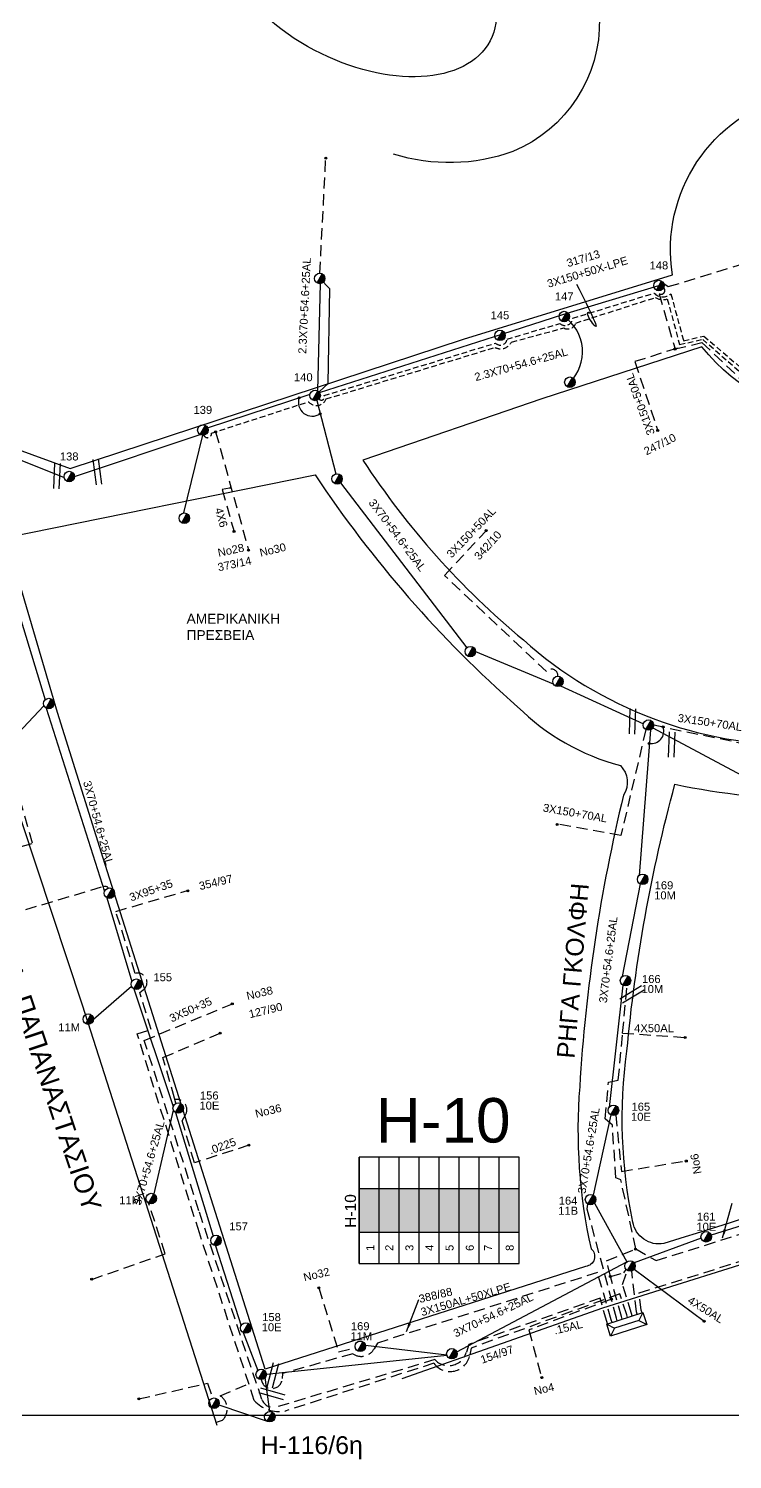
# Model space of a CAD drawing. Header units: millimetres. Extents: x 875 to 3140, y 727 to 1775.
# Drawn here: x 2535.6 to 2693.9, y 740.3 to 1062 of the extents above; entities that cross this region are included whole.
import ezdxf
from ezdxf.enums import TextEntityAlignment as Align

# ---------------------------------------------------------------- set-up
doc = ezdxf.new("R2010")
doc.units = ezdxf.units.MM
doc.linetypes.add('DASHED', pattern=[19.05, 12.7, -6.35])
for name, color, linetype in [('Pillar OTE', 7, 'Continuous'), ('Ασφαλειοκιβώτια Χ.Τ 8 αναχωρήσεων', 7, 'Continuous'), ('Ασφαλειοκιβώτια Χ.Τ 9 αναχωρήσεων', 7, 'Continuous'), ('Γέφυρες Εναερίου Δικτύου', 7, 'Continuous'), ('Γυμνά εναέρια ΧΤ (3Φ)   4x50AL', 7, 'Continuous'), ('Επιγραφές - Σχήματα', 7, 'Continuous'), ('Καλώδια ΧΤ   3x150+50AL', 7, 'DASHED'), ('Καλώδια ΧΤ   3x150+50AL XLPE', 7, 'DASHED'), ('Καλώδια ΧΤ   3x150+70AL', 7, 'DASHED'), ('Καλώδια ΧΤ   3x150AL+50XLPE', 7, 'DASHED'), ('Καλώδια ΧΤ   4x25CU', 7, 'DASHED'), ('Στύλος ΦΜ', 7, 'Continuous'), ('Στύλος ΦΜ @ 1', 7, 'Continuous'), ('Συνδέσεις', 7, 'Continuous'), ('Συνεστραμμένα ΧΤ   3x70+54.6+25 AL', 7, 'SYN_LINE'), ('Συνεστραμμένα ΧΤ   3x70+54.6+25AL', 7, 'SYN_LINE'), ('Τομή', 7, 'Continuous'), ('Υποσταθμός πόλεως', 7, 'Continuous'), ('Υπόβαθρο ΔΕΗ', 7, 'Continuous'), ('Υπόγεια Καλώδια Δικτύου ΧΤ   .15', 7, 'DASHED'), ('Υπόγεια καλώδια Παροχών ΧΤ   .0225', 7, 'DASHED'), ('Υπόγεια καλώδια Παροχών ΧΤ   4x6', 7, 'DASHED')]:
    doc.layers.add(name, color=color, linetype=linetype)
doc.styles.add('ar', font='arial.ttf')
doc.styles.add('arial', font='arial.ttf')
doc.styles.get("Standard").update_dxf_attribs({"font": 'arial.ttf'})
doc.linetypes.add('SYN_LINE', pattern='A,0.5,-0.0001,["/\\/\\/\\/",Standard,S=0.1,R=0,X=0,Y=-0.05],-0.25', length=0.7501)
doc.dimstyles.new('ISO-25', dxfattribs={"dimtxt": 2.5, "dimasz": 2.5, "dimexe": 1.25, "dimexo": 0.625, "dimtad": 1, "dimtxsty": 'Standard', "dimcen": 2.5, "dimadec": 0, "dimazin": 0, "dimtfac": 1, "dimtmove": 0, "dimatfit": 3, "dimfxl": 1, "dimarcsym": 0})

# ---------------------------------------------------------------- blocks, each defined once
blk = doc.blocks.new('ΥΠΑΡΧΩΝ ΤΣΙΜΕΝΤΕΝΙΟΣ ΣΤΥΛΟΣ')
at = {"layer": 'Στύλος ΦΜ'}
blk.add_hatch(color=256, dxfattribs=at).paths.add_polyline_path([(-1.29, -2.28, 0.574793), (2.62, 0, 0.268822), (1.3, 2.27)])
blk.add_line((-1.29, -2.28), (1.3, 2.27), dxfattribs=at)
blk.add_circle((0, 0), 2.62, dxfattribs=at)
at = {"layer": 'Στύλος ΦΜ', "flags": 4}
for tag, p in [('ΑΡΙΘΜΟΣ', (-4.68, 8.05)), ('ΤΥΠΟΣ', (-4.91, 3.03))]:
    blk.add_attdef(tag, p, '', height=4, dxfattribs=at)
blk = doc.blocks.new('ΥΠΟΣΤΑΘΜΟΣ ΠΟΛΕΩΣ 8 ΑΝΑΧΩΡΗΣΕΩΝ')
at = {"layer": 'Υποσταθμός πόλεως', "linetype": 'Continuous', "ltscale": 40}
for p, q in [((-8.18, -2.82), (-8.18, -4)), ((-5.9, -2.82), (-5.9, -4)), ((-3.55, -2.82), (-3.55, -4)), ((-1.28, -2.82), (-1.28, -4)), ((1.23, -2.82), (1.23, -4)), ((3.56, -2.82), (3.56, -4)), ((6.03, -2.82), (6.03, -4)), ((8.16, -2.82), (8.16, -4))]:
    blk.add_line(p, q, dxfattribs=at)
blk.add_lwpolyline([(-8.57, 2.82), (8.57, 2.82), (8.57, -2.82), (-8.57, -2.82)], close=True, dxfattribs=at)
for points in [[(-5.75, 0), (-8.57, 2.82)], [(5.75, 0), (8.57, 2.82)], [(-8.57, -2.82), (-5.75, 0)], [(-5.75, 0), (5.75, 0)], [(8.57, -2.82), (5.75, 0)]]:
    blk.add_lwpolyline(points, dxfattribs=at)
at = {"layer": 'Υποσταθμός πόλεως', "linetype": 'SYN_LINE', "ltscale": 40, "flags": 1}
for tag, p in [('ΜΕΤΑΣΧΗΜΑΤΙΣΜΟΣ', (9.59, 1.44)), ('ΙΣΧΥΣ', (9.57, -1.35)), ('ΑΡΙΘΜΟΣ', (9.69, -4.07))]:
    blk.add_attdef(tag, p, '', height=1.8, dxfattribs=at)
blk = doc.blocks.new('ΤΟΜΗ')
at = {"layer": 'Τομή', "ltscale": 40}
for p, q in [((-5.68, 0), (5.68, 0)), ((5.68, -2.33), (-5.68, -2.33))]:
    blk.add_line(p, q, dxfattribs=at)
blk = doc.blocks.new('ΑΣΦΑΛΕΙΟΚΙΒΩΤΙΟ ΥΠΟΣΤΑΘΜΟΥ 8 ΑΝΑΧΩΡΗΣΕΩΝ')
at = {"layer": 'Ασφαλειοκιβώτια Χ.Τ 8 αναχωρήσεων', "ltscale": 40}
for p, q in [((-23.91, 36), (23.91, 36)), ((-9.83, 36), (-9.83, -36)), ((9.83, 36), (9.83, -36)), ((-23.91, 27), (23.91, 27)), ((-23.91, 18), (23.91, 18)), ((-23.91, 9), (23.91, 9)), ((-23.91, 0), (23.91, 0)), ((-23.91, -9), (23.91, -9)), ((-23.91, -18), (23.91, -18)), ((-23.91, -27), (23.91, -27))]:
    blk.add_line(p, q, dxfattribs=at)
at = {"layer": 'Ασφαλειοκιβώτια Χ.Τ 8 αναχωρήσεων'}
blk.add_lwpolyline([(-23.91, -36), (23.91, -36), (23.91, 36), (-23.91, 36)], close=True, dxfattribs=at)
for s, p in [('1', (-18.23, 29.26)), ('2', (-18.23, 20.69)), ('3', (-18.23, 11.62)), ('4', (-18.23, 2.59)), ('5', (-18.23, -6.42)), ('6', (-18.23, -15.55)), ('7', (-18.23, -23.8)), ('8', (-18.23, -33.48))]:
    blk.add_text(s, height=3.6, dxfattribs=at).set_placement(p)
at = {"layer": 'Ασφαλειοκιβώτια Χ.Τ 8 αναχωρήσεων', "ltscale": 40}
for tag, height, p in [('ΟΝΟΜΑ', 5, (-0.27, 39.95)), ('ΚΕΙΜΕΝΟ 1', 2, (16.95, 31.32)), ('ΚΕΙΜΕΝΟ 2', 2, (16.95, 22.62)), ('ΚΕΙΜΕΝΟ 3', 2, (16.95, 13.33)), ('ΚΕΙΜΕΝΟ 4', 2, (16.95, 4.36)), ('ΚΕΙΜΕΝΟ 5', 2, (16.95, -4.48)), ('ΚΕΙΜΕΝΟ 6', 2, (16.95, -13.4)), ('ΚΕΙΜΕΝΟ 7', 2, (16.95, -22.48)), ('ΚΕΙΜΕΝΟ 8', 2, (16.95, -31.21)), ('ΣΧ', 2, (-0.21, -38.43))]:
    blk.add_attdef(tag, text='', height=height, dxfattribs=at).set_placement(p, align=Align.MIDDLE_CENTER)
blk = doc.blocks.new('_ΣΥΝΔΕΣΗ')
at = {"layer": 'Συνδέσεις', "linetype": 'SYN_LINE', "ltscale": 40}
blk.add_hatch(color=256, dxfattribs=at).paths.add_polyline_path([(0.5, -0.01, 1), (-0.5, -0.01, 1)])
at = {"layer": 'Συνδέσεις'}
blk.add_circle((0, -0.01), 0.5, dxfattribs=at)

msp = doc.modelspace()

# ---------------------------------------------------------------- hatches: boundary and pattern name
at = {"layer": 'Pillar OTE', "ltscale": 40}
h = msp.add_hatch(color=256, dxfattribs=at)
h.dxf.hatch_style = 1
h.paths.add_polyline_path([(2581.09, 958.97), (2580.77, 958.71), (2581.18, 958.63)])
at = {"layer": 'Ασφαλειοκιβώτια Χ.Τ 9 αναχωρήσεων', "ltscale": 20}
for color, points in [(62, [(2614.47, 801.17), (2609.97, 801.17), (2609.97, 791.34), (2614.47, 791.34)]), (27, [(2614.47, 801.17), (2614.47, 791.34), (2618.97, 791.34), (2618.97, 801.17)]), (2, [(2618.97, 801.17), (2618.97, 791.34), (2623.47, 791.34), (2623.47, 801.17)]), (151, [(2623.47, 801.17), (2623.47, 791.34), (2627.97, 791.34), (2627.97, 801.17)]), (30, [(2627.97, 801.17), (2627.97, 791.34), (2632.47, 791.34), (2632.47, 801.17)]), (6, [(2632.47, 801.17), (2632.47, 791.34), (2636.97, 791.34), (2636.97, 801.17)]), (85, [(2636.97, 801.17), (2636.97, 791.34), (2641.47, 791.34), (2641.47, 801.17)]), (173, [(2645.97, 801.17), (2641.47, 801.17), (2641.47, 791.34), (2645.97, 791.34)])]:
    msp.add_hatch(color=color, dxfattribs=at).paths.add_polyline_path(points)

# ---------------------------------------------------------------- linework, layer by layer
at = {"layer": 'Pillar OTE', "ltscale": 40}
msp.add_lwpolyline([(2581.18, 958.63), (2580.77, 958.71), (2581.09, 958.97), (2581.18, 958.63)], dxfattribs=at)
at = {"layer": 'Γέφυρες Εναερίου Δικτύου', "color": 62, "linetype": 'DASHED', "ltscale": 0.2}
msp.add_lwpolyline([(2601.12, 1007.03), (2602.44, 1032.95)], dxfattribs=at)
at = {"layer": 'Γέφυρες Εναερίου Δικτύου', "color": 5, "linetype": 'DASHED', "ltscale": 0.2}
msp.add_lwpolyline([(2577.67, 971.36), (2585.08, 944.74)], dxfattribs=at)
at = {"layer": 'Γέφυρες Εναερίου Δικτύου', "color": 27, "linetype": 'DASHED', "ltscale": 0.2}
for points in [[(2523, 874.77), (2536.45, 878.83), (2531.23, 897.28), (2532.14, 898.45, 0.721494), (2529.68, 902.11), (2529.97, 901.21)], [(2527.65, 861.75), (2552.32, 869.09, -0.282075), (2553.58, 868.76, 0.429014)]]:
    msp.add_lwpolyline(points, format="xyb", dxfattribs=at)
at = {"layer": 'Γέφυρες Εναερίου Δικτύου', "color": 62, "linetype": 'DASHED', "ltscale": 0.2}
for points in [[(2586.36, 753.5), (2574.01, 791.18), (2560.01, 836), (2563.19, 836.95), (2560.62, 845.28), (2561.38, 845.84, 0.823088), (2559.6, 849.57), (2555.21, 863.5), (2571.34, 868.19)], [(2670.15, 772.75), (2668.61, 777.46), (2635.12, 765.3), (2634.85, 763.75, -0.664023), (2626.77, 761.88), (2593.29, 751.11)], [(2577.89, 748.64), (2579.21, 749.1, 0.481252), (2578.71, 754.54), (2585.12, 757.27)]]:
    msp.add_lwpolyline(points, format="xyb", dxfattribs=at)
at = {"layer": 'Γέφυρες Εναερίου Δικτύου', "color": 85, "linetype": 'DASHED', "ltscale": 0.2}
for points in [[(2672.21, 787.61), (2668.81, 803.17), (2667.73, 803.55), (2666.91, 815.43), (2665.31, 816.89), (2666.05, 825.13), (2668.25, 825.56), (2669.23, 836.13), (2670.23, 846.81)], [(2668.96, 772.37), (2666.47, 781.36), (2665.62, 784.95), (2672.21, 787.61), (2676.77, 784.96), (2736.35, 803.71), (2734.2, 813.07)], [(2666.47, 781.36), (2669.46, 782.2), (2670.02, 782.98)]]:
    msp.add_lwpolyline(points, dxfattribs=at)
at = {"layer": 'Γέφυρες Εναερίου Δικτύου', "color": 173, "linetype": 'DASHED', "ltscale": 0.2}
msp.add_lwpolyline([(2588.08, 753.7), (2573.92, 796.14), (2561.61, 834.48), (2581.43, 842.72)], dxfattribs=at)
at = {"layer": 'Γέφυρες Εναερίου Δικτύου', "color": 27, "linetype": 'DASHED', "ltscale": 0.2}
for points in [[(2568.75, 820.34), (2568.39, 821.51), (2565.82, 830.64), (2578.66, 836.12)], [(2549.79, 780.75), (2566.32, 786.51), (2562.6, 797.91)], [(2671.23, 773.1), (2669.22, 779.56), (2670.32, 782.74)]]:
    msp.add_lwpolyline(points, dxfattribs=at)
at = {"layer": 'Γέφυρες Εναερίου Δικτύου', "color": 6, "linetype": 'DASHED', "ltscale": 0.2}
for points in [[(2667.7, 817.71), (2668.94, 805.01), (2683.51, 807.4)], [(2667.85, 772.01), (2661.27, 796.59), (2661.43, 797.66)], [(2648.11, 769.38), (2651.02, 758.63)]]:
    msp.add_lwpolyline(points, dxfattribs=at)
at = {"layer": 'Γέφυρες Εναερίου Δικτύου', "color": 173, "linetype": 'DASHED', "ltscale": 0.2}
msp.add_lwpolyline([(2665.66, 771.3), (2664.16, 776.52), (2634.59, 766.1), (2634.07, 764.34, -0.580902), (2626.98, 762.7), (2590.96, 751.91)], format="xyb", dxfattribs=at)
at = {"layer": 'Γέφυρες Εναερίου Δικτύου', "color": 0, "ltscale": 0.2}
for centre, radius, start, end in [((2599.4, 978), 3.12, 160.6658, 304.7886), ((2675.7, 904.05), 2.8, 260.2875, 19.61)]:
    msp.add_arc(centre, radius, start, end, dxfattribs=at)
at = {"layer": 'Γέφυρες Εναερίου Δικτύου', "color": 62, "linetype": 'DASHED', "ltscale": 0.2}
msp.add_arc((2591.99, 758.59), 7.59, 222.1385, 279.9148, dxfattribs=at)
at = {"layer": 'Γέφυρες Εναερίου Δικτύου', "color": 173, "linetype": 'DASHED', "ltscale": 0.2}
msp.add_arc((2590.76, 754.8), 2.9, 202.4557, 273.9952, dxfattribs=at)
at = {"layer": 'Γυμνά εναέρια ΧΤ (3Φ)   4x50AL', "color": 85, "linetype": 'DASHED', "ltscale": 0.2}
msp.add_lwpolyline([(2669.23, 836.13), (2683.34, 835.15)], dxfattribs=at)
at = {"layer": 'Γυμνά εναέρια ΧΤ (3Φ)   4x50AL', "color": 6, "linetype": 'SYN_LINE', "ltscale": 20}
msp.add_lwpolyline([(2671.82, 783.03), (2687.58, 771.31)], dxfattribs=at)
at = {"layer": 'Επιγραφές - Σχήματα'}
msp.add_lwpolyline([(2909.53, 1755.34), (2909.49, 750.1), (911.34, 750.1), (911.34, 1763.72)], dxfattribs=at)
at = {"layer": 'Επιγραφές - Σχήματα', "color": 27, "linetype": 'DASHED', "ltscale": 0.2}
msp.add_lwpolyline([(2600.91, 778.83), (2605.28, 764.46), (2609.06, 765.4)], dxfattribs=at)
at = {"layer": 'Επιγραφές - Σχήματα', "color": 30, "linetype": 'DASHED', "ltscale": 0.2}
msp.add_lwpolyline([(2560.37, 753.86), (2575.87, 757.4), (2576.95, 754.01)], dxfattribs=at)
at = {"layer": 'Επιγραφές - Σχήματα', "color": 0, "ltscale": 0.2}
msp.add_spline([(2658.88, 1004.56), (2662.46, 995.83), (2661.65, 998.28), (2661.71, 998.29)], degree=3, dxfattribs=at)
at = {"layer": 'Καλώδια ΧΤ   3x150+50AL', "color": 1, "ltscale": 0.2}
msp.add_lwpolyline([(2681.55, 990.16), (2671.99, 987.15), (2677.11, 971.68)], dxfattribs=at)
at = {"layer": 'Καλώδια ΧΤ   3x150+50AL', "color": 5, "linetype": 'DASHED', "ltscale": 0.2}
msp.add_lwpolyline([(2654.64, 916.41, 0.749091), (2652.1, 917.47), (2629.14, 939.08), (2638.6, 949.19)], format="xyb", dxfattribs=at)
at = {"layer": 'Καλώδια ΧΤ   3x150+50AL XLPE', "color": 5, "linetype": 'DASHED', "ltscale": 0.1}
msp.add_lwpolyline([(2574.98, 970.61, 0.852448), (2576.77, 971.06), (2598.56, 978.13, 0.565609), (2602.54, 978.76), (2640.49, 990.35, 0.417592), (2644.25, 991.55), (2655.97, 994.72, 0.477128), (2658.68, 995.83), (2676.58, 1001.56, 0.209543), (2679.27, 1001.24), (2682.03, 991), (2687.24, 992.16), (2687.24, 992.16), (2696.43, 984.15, 0.265909), (2729.4, 977.78, 0.190288), (2743.44, 988.61, -1.277812), (2747.4, 986.31, -1.13573)], format="xyb", dxfattribs=at)
at = {"layer": 'Καλώδια ΧΤ   3x150+50AL XLPE', "color": 62, "linetype": 'DASHED', "ltscale": 0.1}
msp.add_lwpolyline([(2600.93, 978.76, 0.914629), (2602.08, 979.51), (2640.65, 991.32, 0.632217), (2643.24, 992.21), (2655.11, 995.73, 0.625), (2658.01, 996.91), (2676.31, 1002.55, 0.39645), (2680.08, 1002.38), (2682.92, 991.86), (2687.49, 992.91), (2697.02, 984.76, 0.24907), (2729.18, 978.43, 0.183846), (2743.14, 990.07, -0.966661), (2747.89, 985.94, -1.126015)], format="xyb", dxfattribs=at)
at = {"layer": 'Καλώδια ΧΤ   3x150+50AL XLPE', "color": 1, "linetype": 'DASHED', "ltscale": 0.2}
msp.add_lwpolyline([(2678.46, 1003.76, -0.882541), (2677.43, 1002.41), (2681.01, 989.99), (2687.08, 991.45), (2695.73, 983.27, 0.266409), (2729.61, 977.12, 0.215934), (2743.89, 988.38, -1.165462), (2746.91, 986.62, 1.745336)], format="xyb", dxfattribs=at)
at = {"layer": 'Καλώδια ΧΤ   3x150+70AL', "color": 6, "linetype": 'DASHED', "ltscale": 0.2}
for points in [[(2676.21, 905.43), (2696.9, 901.17), (2700.5, 918.11)], [(2674.45, 904.38), (2668.83, 880.59), (2654.37, 883.15)]]:
    msp.add_lwpolyline(points, dxfattribs=at)
at = {"layer": 'Καλώδια ΧΤ   3x150AL+50XLPE', "color": 2, "linetype": 'DASHED', "ltscale": 0.2}
msp.add_lwpolyline([(2666.67, 771.63), (2663.57, 782.28), (2614.07, 766.43), (2613.3, 765.09, -0.441264), (2608.52, 764.03), (2592.73, 759.55), (2592.66, 758.43, -0.895432), (2587.92, 758.2, 13.604426)], format="xyb", dxfattribs=at)
at = {"layer": 'Καλώδια ΧΤ   4x25CU', "color": 1, "linetype": 'DASHED', "ltscale": 0.2}
msp.add_lwpolyline([(2678.49, 1004.7), (2679.49, 1004.01), (2698.2, 1009.74), (2700.37, 1005.28)], dxfattribs=at)
at = {"layer": 'Συνεστραμμένα ΧΤ   3x70+54.6+25 AL', "color": 1, "linetype": 'SYN_LINE', "ltscale": 18}
msp.add_lwpolyline([(2601, 980.24), (2642.26, 993.4), (2655.8, 997.76), (2677.4, 1004.27)], dxfattribs=at)
at = {"layer": 'Συνεστραμμένα ΧΤ   3x70+54.6+25AL', "color": 62, "ltscale": 20}
for points in [[(2600.05, 979.54), (2603.01, 982.21), (2603.35, 1003.55), (2601.08, 1005.86)], [(2600.64, 980.56), (2601.29, 1004.7)], [(2521.81, 969.8), (2543.57, 961.12)]]:
    msp.add_lwpolyline(points, dxfattribs=at)
at = {"layer": 'Συνεστραμμένα ΧΤ   3x70+54.6+25AL', "color": 5, "ltscale": 20}
for points in [[(2575.87, 972.24), (2598.91, 979.84)], [(2600.4, 978.41), (2604.74, 961.93)], [(2545.92, 961.28), (2574.21, 970.75)], [(2570.51, 953.11), (2574.78, 970.59)], [(2605.75, 959.88), (2634.18, 922.81)], [(2636.14, 921.92), (2653.63, 914.68)], [(2655.25, 914.21), (2673.89, 905.69)]]:
    msp.add_lwpolyline(points, dxfattribs=at)
at = {"layer": 'Συνεστραμμένα ΧΤ   3x70+54.6+25AL', "color": 27, "ltscale": 20}
for points in [[(2532.65, 933.07), (2539.32, 911.12)], [(2530.91, 901.11), (2539.05, 909.77)], [(2539.54, 909.23), (2552.67, 868)], [(2553.19, 866.57), (2558.81, 847.72)], [(2558.76, 846.63), (2550.18, 839.18)], [(2559.25, 846.11), (2568.12, 819.64)], [(2568.15, 818.81), (2563.77, 799.96)], [(2568.66, 818.24), (2577.11, 790.49)], [(2577.66, 788.32), (2583.38, 770.32)], [(2631.91, 764.45), (2670.16, 784.68)], [(2583.86, 768.78), (2587.13, 760.26)], [(2629.68, 763.67), (2611.36, 765.89)], [(2589.08, 759.45), (2629.68, 763.67)]]:
    msp.add_lwpolyline(points, dxfattribs=at)
at = {"layer": 'Συνεστραμμένα ΧΤ   3x70+54.6+25AL', "color": 6, "ltscale": 20}
for points in [[(2675.46, 904.31), (2672.92, 871.55)], [(2673.15, 869.68), (2669.14, 848.85)], [(2669.29, 846.9), (2666.19, 819.42)], [(2666.58, 817.74), (2662.6, 799.71)], [(2662.91, 797.92), (2670.16, 784.68)]]:
    msp.add_lwpolyline(points, dxfattribs=at)
at = {"layer": 'Συνεστραμμένα ΧΤ   3x70+54.6+25AL', "color": 30, "ltscale": 20}
for points in [[(2676.05, 904.81), (2698.24, 892.93)], [(2589.88, 751.04), (2588.83, 758.65)], [(2578.42, 752.52), (2589.27, 748.84)]]:
    msp.add_lwpolyline(points, dxfattribs=at)
at = {"layer": 'Συνεστραμμένα ΧΤ   3x70+54.6+25AL', "color": 151, "ltscale": 20}
for points in [[(2717.03, 799.38), (2689.15, 790.68)], [(2686.9, 790), (2671.81, 784.5)]]:
    msp.add_lwpolyline(points, dxfattribs=at)
at = {"layer": 'Συνεστραμμένα ΧΤ   3x70+54.6+25AL', "color": 151, "linetype": 'DASHED', "ltscale": 0.2}
msp.add_lwpolyline([(2672.35, 773.46), (2671.28, 782.65)], dxfattribs=at)
at = {"layer": 'Συνεστραμμένα ΧΤ   3x70+54.6+25AL', "color": 1, "ltscale": 20}
msp.add_arc((2650.57, 989.38), 9.64, 314.6802, 55.076, dxfattribs=at)
at = {"layer": 'Υπόβαθρο ΔΕΗ'}
for points in [[(2464.9, 1137.51), (2515.27, 994.65), (2523.71, 970.83), (2544.91, 963.13), (2633.41, 992.19), (2680.43, 1006.7, -0.388703), (2707.12, 1047.02), (2696.77, 1121.18, 0.107065), (2639.05, 1099.91, -0.239789), (2664.01, 1064.39, -0.309908), (2644.56, 1034.4, -0.164304), (2617.66, 1033.84, 0.250186)], [(2804.22, 939.62), (2743.65, 984.44, -0.14111), (2719.35, 974.12, -0.219496), (2687.08, 990.49), (2651.08, 978.76)], [(2610.8, 964.99, 0.075074), (2646.89, 924.56, 0.185815), (2709.71, 900.87, 0.125622), (2769.86, 911.69, 0.160933), (2804.22, 939.62, -0.788999)], [(2588.84, 760.56), (2552.38, 875.48), (2542.09, 908.23), (2530.58, 947.56), (2600.04, 961.71, 0.066418), (2645.6, 909.53, 0.129806), (2668.71, 896.3, -0.356061), (2669.43, 889.68, 0.044589), (2659.56, 824.06, 0.074929), (2662.12, 787.64, -0.666841), (2660.9, 783.67, 0.103243)], [(2680.98, 892.09, 0.106148), (2744.95, 892.35, 0.123152), (2799.25, 917.51, -1.072738), (2802.66, 916.16, -0.011572), (2781.17, 868.85, -0.018396), (2755.9, 813.46, -0.003211), (2678.46, 788.8, -0.415069), (2671.54, 793.65, -0.086168), (2670.19, 832.06, -0.043686), (2680.98, 892.09, -0.743361)], [(2724.91, 747.91), (2748.01, 797.47, 0.775308), (2746.83, 800.07), (2709.6, 788.36), (2664.73, 774.29), (2619.58, 758.39)]]:
    msp.add_lwpolyline(points, format="xyb", dxfattribs=at)
for points in [[(2651.08, 978.76), (2610.8, 964.99)], [(2491.54, 751.29), (2462.51, 847.99), (2444.37, 908.83), (2517.4, 933.26), (2530.53, 894.18), (2547.67, 842.49), (2577.94, 747.94)], [(2660.9, 783.67), (2588.84, 760.56)]]:
    msp.add_lwpolyline(points, dxfattribs=at)
msp.add_ellipse((2609.33, 1075.19), major_axis=(-30.08, 15.88), ratio=0.597514, dxfattribs=at)
at = {"layer": 'Υπόγεια Καλώδια Δικτύου ΧΤ   .15', "color": 30, "ltscale": 0.2}
msp.add_lwpolyline([(2673.43, 773.81), (2672.92, 777.72), (2703.12, 787.12), (2747.36, 800.95), (2761.22, 800.09), (2764.27, 804.64), (2764.81, 804.32, 0.166228), (2767.12, 803.84, 0.413121), (2768.22, 805.25, -0.160084), (2768.61, 807.23)], format="xyb", dxfattribs=at)
at = {"layer": 'Υπόγεια Καλώδια Δικτύου ΧΤ   .15', "color": 6, "linetype": 'DASHED', "ltscale": 0.2}
msp.add_lwpolyline([(2666.7, 776.29), (2648.11, 769.38)], dxfattribs=at)
at = {"layer": 'Υπόγεια καλώδια Παροχών ΧΤ   .0225', "color": 27, "ltscale": 0.2}
msp.add_lwpolyline([(2585.17, 810.92), (2572.88, 806.94), (2570.16, 816.42), (2570.9, 817.74, 0.626587), (2568.49, 821.19, 344.562657)], format="xyb", dxfattribs=at)
at = {"layer": 'Υπόγεια καλώδια Παροχών ΧΤ   4x6', "color": 5, "linetype": 'DASHED', "ltscale": 0.2}
msp.add_lwpolyline([(2580.77, 958.71), (2579.13, 958.42), (2581.8, 948.95)], dxfattribs=at)

# ---------------------------------------------------------------- block references
at = {"layer": 'Ασφαλειοκιβώτια Χ.Τ 8 αναχωρήσεων', "xscale": 0.5, "yscale": 0.5, "zscale": 0.5, "rotation": 90}
msp.add_blockref('ΑΣΦΑΛΕΙΟΚΙΒΩΤΙΟ ΥΠΟΣΤΑΘΜΟΥ 8 ΑΝΑΧΩΡΗΣΕΩΝ', (2627.97, 796.26), dxfattribs=at).add_auto_attribs({'ΟΝΟΜΑ': 'Η-10'})
at = {"layer": 'Στύλος ΦΜ @ 1', "ltscale": 40}
ref = msp.add_blockref('ΥΠΑΡΧΩΝ ΤΣΙΜΕΝΤΕΝΙΟΣ ΣΤΥΛΟΣ', (2677.39, 1004.27), dxfattribs=dict(at, xscale=0.4499999999998181, yscale=0.4499999999998181, zscale=0.4499999999998181))
ref.add_attrib('ΑΡΙΘΜΟΣ', '148', (2675.29, 1007.89), dxfattribs={"layer": 'Στύλος ΦΜ', "height": 1.8, "flags": 4})
at = {"layer": 'Στύλος ΦΜ @ 1', "ltscale": 40, "xscale": 0.4499999999998181, "yscale": 0.4499999999998181, "zscale": 0.4499999999998181}
for p in [(2601.08, 1005.86), (2657.35, 982.52), (2604.98, 960.77), (2570.62, 951.94), (2634.96, 921.93), (2654.67, 915.23), (2540.12, 910.26), (2675.04, 905.41), (2553.77, 867.59), (2670.9, 783.76), (2630.81, 764.02), (2587.91, 759.37), (2577.3, 752.89), (2589.85, 749.86)]:
    msp.add_blockref('ΥΠΑΡΧΩΝ ΤΣΙΜΕΝΤΕΝΙΟΣ ΣΤΥΛΟΣ', p, dxfattribs=at)
at = {"layer": 'Στύλος ΦΜ @ 1', "ltscale": 40}
ref = msp.add_blockref('ΥΠΑΡΧΩΝ ΤΣΙΜΕΝΤΕΝΙΟΣ ΣΤΥΛΟΣ', (2656.09, 997.29), dxfattribs=dict(at, xscale=0.4499999999998181, yscale=0.4499999999998181, zscale=0.4499999999998181))
ref.add_attrib('ΑΡΙΘΜΟΣ', '147', (2653.98, 1000.91), dxfattribs={"layer": 'Στύλος ΦΜ', "height": 1.8, "flags": 4})
ref = msp.add_blockref('ΥΠΑΡΧΩΝ ΤΣΙΜΕΝΤΕΝΙΟΣ ΣΤΥΛΟΣ', (2641.63, 993.05), dxfattribs=dict(at, xscale=0.4499999999998181, yscale=0.4499999999998181, zscale=0.4499999999998181))
ref.add_attrib('ΑΡΙΘΜΟΣ', '145', (2639.53, 996.67), dxfattribs={"layer": 'Στύλος ΦΜ', "height": 1.8, "flags": 4})
ref = msp.add_blockref('ΥΠΑΡΧΩΝ ΤΣΙΜΕΝΤΕΝΙΟΣ ΣΤΥΛΟΣ', (2600.05, 979.54), dxfattribs=dict(at, xscale=0.4499999999998181, yscale=0.4499999999998181, zscale=0.4499999999998181))
ref.add_attrib('ΑΡΙΘΜΟΣ', '140', (2595.29, 982.74), dxfattribs={"layer": 'Στύλος ΦΜ', "height": 1.8, "flags": 4})
ref = msp.add_blockref('ΥΠΑΡΧΩΝ ΤΣΙΜΕΝΤΕΝΙΟΣ ΣΤΥΛΟΣ', (2574.79, 971.77), dxfattribs=dict(at, xscale=0.4499999999998181, yscale=0.4499999999998181, zscale=0.4499999999998181))
ref.add_attrib('ΑΡΙΘΜΟΣ', '139', (2572.69, 975.4), dxfattribs={"layer": 'Στύλος ΦΜ', "height": 1.8, "flags": 4})
ref = msp.add_blockref('ΥΠΑΡΧΩΝ ΤΣΙΜΕΝΤΕΝΙΟΣ ΣΤΥΛΟΣ', (2544.74, 961.3), dxfattribs=dict(at, xscale=0.4499999999998181, yscale=0.4499999999998181, zscale=0.4499999999998181))
ref.add_attrib('ΑΡΙΘΜΟΣ', '138', (2542.63, 964.92), dxfattribs={"layer": 'Στύλος ΦΜ', "height": 1.8, "flags": 4})
ref = msp.add_blockref('ΥΠΑΡΧΩΝ ΤΣΙΜΕΝΤΕΝΙΟΣ ΣΤΥΛΟΣ', (2673.74, 870.71), dxfattribs=dict(at, xscale=0.4499999999998181, yscale=0.4499999999998181, zscale=0.4499999999998181))
ref.add_attrib('ΤΥΠΟΣ', '10M', (2676.32, 866.21), dxfattribs={"layer": 'Στύλος ΦΜ', "height": 1.8, "flags": 4})
ref.add_attrib('ΑΡΙΘΜΟΣ', '169', (2676.43, 868.48), dxfattribs={"layer": 'Στύλος ΦΜ', "height": 1.8, "flags": 4})
ref = msp.add_blockref('ΥΠΑΡΧΩΝ ΤΣΙΜΕΝΤΕΝΙΟΣ ΣΤΥΛΟΣ', (2559.83, 847.13), dxfattribs=dict(at, xscale=0.4499999999998181, yscale=0.4499999999998181, zscale=0.4499999999998181))
ref.add_attrib('ΑΡΙΘΜΟΣ', '155', (2563.67, 847.8), dxfattribs={"layer": 'Στύλος ΦΜ', "height": 1.8, "flags": 4})
ref = msp.add_blockref('ΥΠΑΡΧΩΝ ΤΣΙΜΕΝΤΕΝΙΟΣ ΣΤΥΛΟΣ', (2669.87, 847.93), dxfattribs=dict(at, xscale=0.4499999999998181, yscale=0.4499999999998181, zscale=0.4499999999998181))
ref.add_attrib('ΤΥΠΟΣ', '10M', (2673.47, 845.14), dxfattribs={"layer": 'Στύλος ΦΜ', "height": 1.8, "flags": 4})
ref.add_attrib('ΑΡΙΘΜΟΣ', '166', (2673.58, 847.4), dxfattribs={"layer": 'Στύλος ΦΜ', "height": 1.8, "flags": 4})
ref = msp.add_blockref('ΥΠΑΡΧΩΝ ΤΣΙΜΕΝΤΕΝΙΟΣ ΣΤΥΛΟΣ', (2549.01, 839.28), dxfattribs=dict(at, xscale=0.4499999999998181, yscale=0.4499999999998181, zscale=0.4499999999998181))
ref.add_attrib('ΤΥΠΟΣ', '11M', (2542.27, 836.53), dxfattribs={"layer": 'Στύλος ΦΜ', "height": 1.8, "flags": 4})
ref = msp.add_blockref('ΥΠΑΡΧΩΝ ΤΣΙΜΕΝΤΕΝΙΟΣ ΣΤΥΛΟΣ', (2569.24, 819.27), dxfattribs=dict(at, xscale=0.4499999999998181, yscale=0.4499999999998181, zscale=0.4499999999998181))
ref.add_attrib('ΤΥΠΟΣ', '10E', (2574.03, 818.94), dxfattribs={"layer": 'Στύλος ΦΜ', "height": 1.8, "flags": 4})
ref.add_attrib('ΑΡΙΘΜΟΣ', '156', (2574.14, 821.2), dxfattribs={"layer": 'Στύλος ΦΜ', "height": 1.8, "flags": 4})
ref = msp.add_blockref('ΥΠΑΡΧΩΝ ΤΣΙΜΕΝΤΕΝΙΟΣ ΣΤΥΛΟΣ', (2667.17, 818.76), dxfattribs=dict(at, xscale=0.4499999999998181, yscale=0.4499999999998181, zscale=0.4499999999998181))
ref.add_attrib('ΤΥΠΟΣ', '10E', (2671.11, 816.42), dxfattribs={"layer": 'Στύλος ΦΜ', "height": 1.8, "flags": 4})
ref.add_attrib('ΑΡΙΘΜΟΣ', '165', (2671.22, 818.68), dxfattribs={"layer": 'Στύλος ΦΜ', "height": 1.8, "flags": 4})
ref = msp.add_blockref('ΥΠΑΡΧΩΝ ΤΣΙΜΕΝΤΕΝΙΟΣ ΣΤΥΛΟΣ', (2563.18, 798.93), dxfattribs=dict(at, xscale=0.4499999999998181, yscale=0.4499999999998181, zscale=0.4499999999998181))
ref.add_attrib('ΤΥΠΟΣ', '11M', (2555.98, 797.65), dxfattribs={"layer": 'Στύλος ΦΜ', "height": 1.8, "flags": 4})
ref = msp.add_blockref('ΥΠΑΡΧΩΝ ΤΣΙΜΕΝΤΕΝΙΟΣ ΣΤΥΛΟΣ', (2662.01, 798.69), dxfattribs=dict(at, xscale=0.4499999999998181, yscale=0.4499999999998181, zscale=0.4499999999998181))
ref.add_attrib('ΤΥΠΟΣ', '11B', (2654.74, 795.29), dxfattribs={"layer": 'Στύλος ΦΜ', "height": 1.8, "flags": 4})
ref.add_attrib('ΑΡΙΘΜΟΣ', '164', (2654.85, 797.55), dxfattribs={"layer": 'Στύλος ΦΜ', "height": 1.8, "flags": 4})
at = {"layer": 'Στύλος ΦΜ @ 1', "ltscale": 40, "xscale": 0.4499999999998181, "yscale": 0.4499999999998181, "zscale": 0.4499999999998181}
for p, values in [((2688.03, 790.32), {'ΤΥΠΟΣ': '10E', 'ΑΡΙΘΜΟΣ': '161'}), ((2610.2, 765.69), {'ΤΥΠΟΣ': '11M', 'ΑΡΙΘΜΟΣ': '169'})]:
    msp.add_blockref('ΥΠΑΡΧΩΝ ΤΣΙΜΕΝΤΕΝΙΟΣ ΣΤΥΛΟΣ', p, dxfattribs=at).add_auto_attribs(values)
at = {"layer": 'Στύλος ΦΜ @ 1', "ltscale": 40}
ref = msp.add_blockref('ΥΠΑΡΧΩΝ ΤΣΙΜΕΝΤΕΝΙΟΣ ΣΤΥΛΟΣ', (2577.75, 789.5), dxfattribs=dict(at, xscale=0.4499999999998181, yscale=0.4499999999998181, zscale=0.4499999999998181))
ref.add_attrib('ΑΡΙΘΜΟΣ', '157', (2580.74, 791.77), dxfattribs={"layer": 'Στύλος ΦΜ', "height": 1.8, "flags": 4})
ref = msp.add_blockref('ΥΠΑΡΧΩΝ ΤΣΙΜΕΝΤΕΝΙΟΣ ΣΤΥΛΟΣ', (2584.44, 769.81), dxfattribs=dict(at, xscale=0.4499999999998181, yscale=0.4499999999998181, zscale=0.4499999999998181))
ref.add_attrib('ΤΥΠΟΣ', '10E', (2588.03, 769.09), dxfattribs={"layer": 'Στύλος ΦΜ', "height": 1.8, "flags": 4})
ref.add_attrib('ΑΡΙΘΜΟΣ', '158', (2588.14, 771.36), dxfattribs={"layer": 'Στύλος ΦΜ', "height": 1.8, "flags": 4})
at = {"layer": 'Συνδέσεις', "xscale": 0.4500000000000455, "yscale": 0.4500000000000455, "zscale": 0.4500000000000455}
for p in [(2602.44, 1032.94), (2681.01, 989.99), (2596.46, 979.03), (2601.18, 975.44), (2677.11, 971.68), (2577.67, 971.37), (2638.55, 949.14), (2581.8, 948.95), (2585.08, 944.74), (2678.33, 904.99), (2675.22, 901.29), (2654.5, 883.06), (2571.4, 868.11), (2581.42, 842.73), (2578.66, 836.13), (2683.29, 835.15), (2585.16, 810.94), (2683.55, 807.37), (2672.11, 787.57), (2549.78, 780.77), (2600.91, 778.85), (2666.46, 781.38), (2666.69, 776.31), (2687.58, 771.32), (2651.04, 758.65), (2560.38, 753.86)]:
    msp.add_blockref('_ΣΥΝΔΕΣΗ', p, dxfattribs=at)
at = {"layer": 'Τομή'}
for p, xscale, yscale, zscale, rotation in [((2542.54, 961.41), 0.5000000000000429, 0.5000000000000429, 0.5000000000000429, 267.0865906465989), ((2551.64, 962.44), 0.5000000000001203, 0.5000000000001203, 0.5000000000001203, 277.4060664355857), ((2672.01, 906.23), 0.4999999999999553, 0.4999999999999553, 0.4999999999999553, 267.7955787284952), ((2680.85, 901.01), 0.4999999999999553, 0.4999999999999553, 0.4999999999999553, 267.7955787284952), ((2671.03, 845.32), 0.4999999999999616, 0.4999999999999616, 0.4999999999999616, 31.53961594437092), ((2589.97, 759.31), 0.5000000000000785, 0.5000000000000785, 0.5000000000000785, 75.40735945682793), ((2590.5, 755.58), 0.4999999999999969, 0.4999999999999969, 0.4999999999999969, 343.6831910697387)]:
    msp.add_blockref('ΤΟΜΗ', p, dxfattribs=dict(at, xscale=xscale, yscale=yscale, zscale=zscale, rotation=rotation))
at = {"layer": 'Υποσταθμός πόλεως', "xscale": 0.4999999999998838, "yscale": 0.4999999999998838, "zscale": 0.4999999999998838, "rotation": 197.8369681854644}
msp.add_blockref('ΥΠΟΣΤΑΘΜΟΣ ΠΟΛΕΩΣ 8 ΑΝΑΧΩΡΗΣΕΩΝ', (2670.15, 770.65), dxfattribs=at)

# ---------------------------------------------------------------- texts
at = {"layer": 'Γυμνά εναέρια ΧΤ (3Φ)   4x50AL', "ltscale": 20}
msp.add_text('4X50AL', height=1.8, dxfattribs=at).set_placement((2676.29, 837.24), align=Align.MIDDLE)
msp.add_text('4X50AL', height=1.8, rotation=327.7468, dxfattribs=at).set_placement((2687.93, 773.93), align=Align.MIDDLE)
at = {"layer": 'Επιγραφές - Σχήματα', "color": 0, "ltscale": 0.2, "insert": (2656.42, 1010.11), "char_height": 1.8, "attachment_point": 1, "rotation": 16.6941, "style": 'ar'}
msp.add_mtext_dynamic_manual_height_columns('317/13', width=10.6709, gutter_width=9, heights=[0], dxfattribs=at)
at = {"layer": 'Επιγραφές - Σχήματα', "ltscale": 20, "attachment_point": 1, "style": 'ar'}
for s, insert, char_height, width, rotation in [('247/10', (2673.77, 967.64), 1.8, 7.4435, 26.6711), ('Νο28', (2577.97, 945.01), 1.8, 7.4435, 12), ('Νο30', (2587.38, 945.01), 1.8, 7.4435, 13.4262), ('342/10', (2635.65, 943.59), 1.8, 7.4435, 47.8022), ('373/14', (2577.97, 941.75), 1.8, 7.4435, 12), ('354/97', (2573.75, 870.03), 1.8, 7.4435, 13.4262), ('ΡΗΓΑ ΓΚΟΛΦΗ', (2654.38, 830.65), 4, 61.3171, 85.2163), ('Νο38', (2584.43, 845.32), 1.8, 7.4435, 13.4262), ('3Χ50+35', (2567.05, 840.16), 1.8, 7.4435, 24.1055), ('127/90', (2584.96, 841.23), 1.8, 7.4435, 13.4262), ('Νο36', (2586.38, 818.84), 1.8, 7.4435, 13.4262), ('Νο6', (2685.21, 804.29), 1.8, 7.4435, 100.009), ('Νο32', (2597.23, 782.04), 1.8, 7.4435, 13.4262), ('388/88', (2623.19, 777.18), 1.8, 7.4435, 13.4262), ('154/97', (2637.03, 763.46), 1.8, 7.4435, 19.0246), ('Νο4', (2649.08, 756.45), 1.8, 7.4435, 13.4262)]:
    msp.add_mtext(s, dxfattribs=dict(at, insert=insert, char_height=char_height, width=width, rotation=rotation))
at = {"layer": 'Επιγραφές - Σχήματα', "color": 1, "ltscale": 20, "insert": (2571.14, 930.43), "char_height": 2.2, "width": 25.4433, "attachment_point": 1, "style": 'ar'}
msp.add_mtext('ΑΜΕΡΙΚΑΝΙΚΗ \\PΠΡΕΣΒΕΙΑ', dxfattribs=at)
at = {"layer": 'Επιγραφές - Σχήματα', "color": 7, "ltscale": 40, "insert": (2532.4, 856.05), "char_height": 4, "attachment_point": 1, "rotation": 288.4491, "style": 'arial'}
msp.add_mtext('{\\H1.0833x;\\C256;ΑΛ. ΠΑΠΑΝΑΣΤΑΣΙΟΥ}', dxfattribs=at)
at = {"layer": 'Επιγραφές - Σχήματα', "ltscale": 20, "width": 19.3816, "attachment_point": 1, "style": 'ar'}
for s, insert, char_height in [('Η-10', (2613.73, 821.52), 10), ('Η-116/6η', (2587.79, 745.47), 4)]:
    msp.add_mtext(s, dxfattribs=dict(at, insert=insert, char_height=char_height))
at = {"layer": 'Καλώδια ΧΤ   3x150+50AL', "ltscale": 0.2}
for rotation, p in [(109.9991, (2673.17, 977.56)), (46.0263, (2635.16, 948.73))]:
    msp.add_text('3X150+50AL', height=1.8, rotation=rotation, dxfattribs=at).set_placement(p, align=Align.MIDDLE)
at = {"layer": 'Καλώδια ΧΤ   3x150+50AL XLPE', "color": 0, "ltscale": 0.2, "insert": (2652.04, 1005.47), "char_height": 1.8, "attachment_point": 1, "rotation": 16.6941, "style": 'ar'}
msp.add_mtext_dynamic_manual_height_columns('3X150+50X-LPE', width=16.0887, gutter_width=9, heights=[0], dxfattribs=at)
at = {"layer": 'Καλώδια ΧΤ   3x150+70AL', "ltscale": 0.2}
for rotation, p in [(351.6341, (2688.87, 906)), (350.1243, (2658.54, 885.63))]:
    msp.add_text('3X150+70AL', height=1.8, rotation=rotation, dxfattribs=at).set_placement(p, align=Align.MIDDLE)
at = {"layer": 'Καλώδια ΧΤ   3x150AL+50XLPE', "ltscale": 0.2}
msp.add_text('3X150AL+50XLPE', height=1.8, rotation=16.2069, dxfattribs=at).set_placement((2633.94, 776.26), align=Align.MIDDLE)
at = {"layer": 'Συνεστραμμένα ΧΤ   3x70+54.6+25AL', "ltscale": 20}
for s, rotation, p in [('2.3X70+54.6+25AL', 87.2218, (2597.66, 999.74)), ('2.3X70+54.6+25AL', 15.719, (2646.39, 986.55)), ('3X70+54.6+25AL', 306.8938, (2618.57, 948.12)), ('3X70+54.6+25AL', 285.2979, (2551.28, 883.39)), ('3X95+35', 19.2589, (2563.14, 868.25)), ('3X70+54.6+25AL', 82.8688, (2665.98, 852.65)), ('3X70+54.6+25AL', 80.5296, (2661.59, 809.72)), ('3X70+54.6+25AL', 73.9132, (2562.64, 806.93)), ('3X70+54.6+25AL', 25.7358, (2640.11, 772.72))]:
    msp.add_text(s, height=1.8, rotation=rotation, dxfattribs=at).set_placement(p, align=Align.MIDDLE)
at = {"layer": 'Υπόγεια Καλώδια Δικτύου ΧΤ   .15', "ltscale": 20, "insert": (2653.57, 770.1), "char_height": 1.8, "width": 7.4435, "attachment_point": 1, "rotation": 13.4262, "style": 'ar'}
msp.add_mtext('.15ΑL', dxfattribs=at)
at = {"layer": 'Υπόγεια καλώδια Παροχών ΧΤ   .0225', "ltscale": 0.2}
msp.add_text('.0225', height=1.8, rotation=19.93, dxfattribs=at).set_placement((2579.19, 810.74), align=Align.MIDDLE)
at = {"layer": 'Υπόγεια καλώδια Παροχών ΧΤ   4x6', "ltscale": 20, "insert": (2579.19, 954.5), "char_height": 1.8, "width": 7.4231, "attachment_point": 1, "rotation": 286, "style": 'ar'}
msp.add_mtext('4Χ6', dxfattribs=at)

# ---------------------------------------------------------------- leaders
at = {"layer": 'Επιγραφές - Σχήματα', "ltscale": 40}
for points in [[(2691.72, 790.06), (2693.9, 797.92)], [(2620.59, 769.01), (2623.41, 776.24)]]:
    msp.add_leader(points, dimstyle='ISO-25', override={"dimasz": 2, "dimtad": 0}, dxfattribs=at)

doc.saveas('drawing.dxf')
